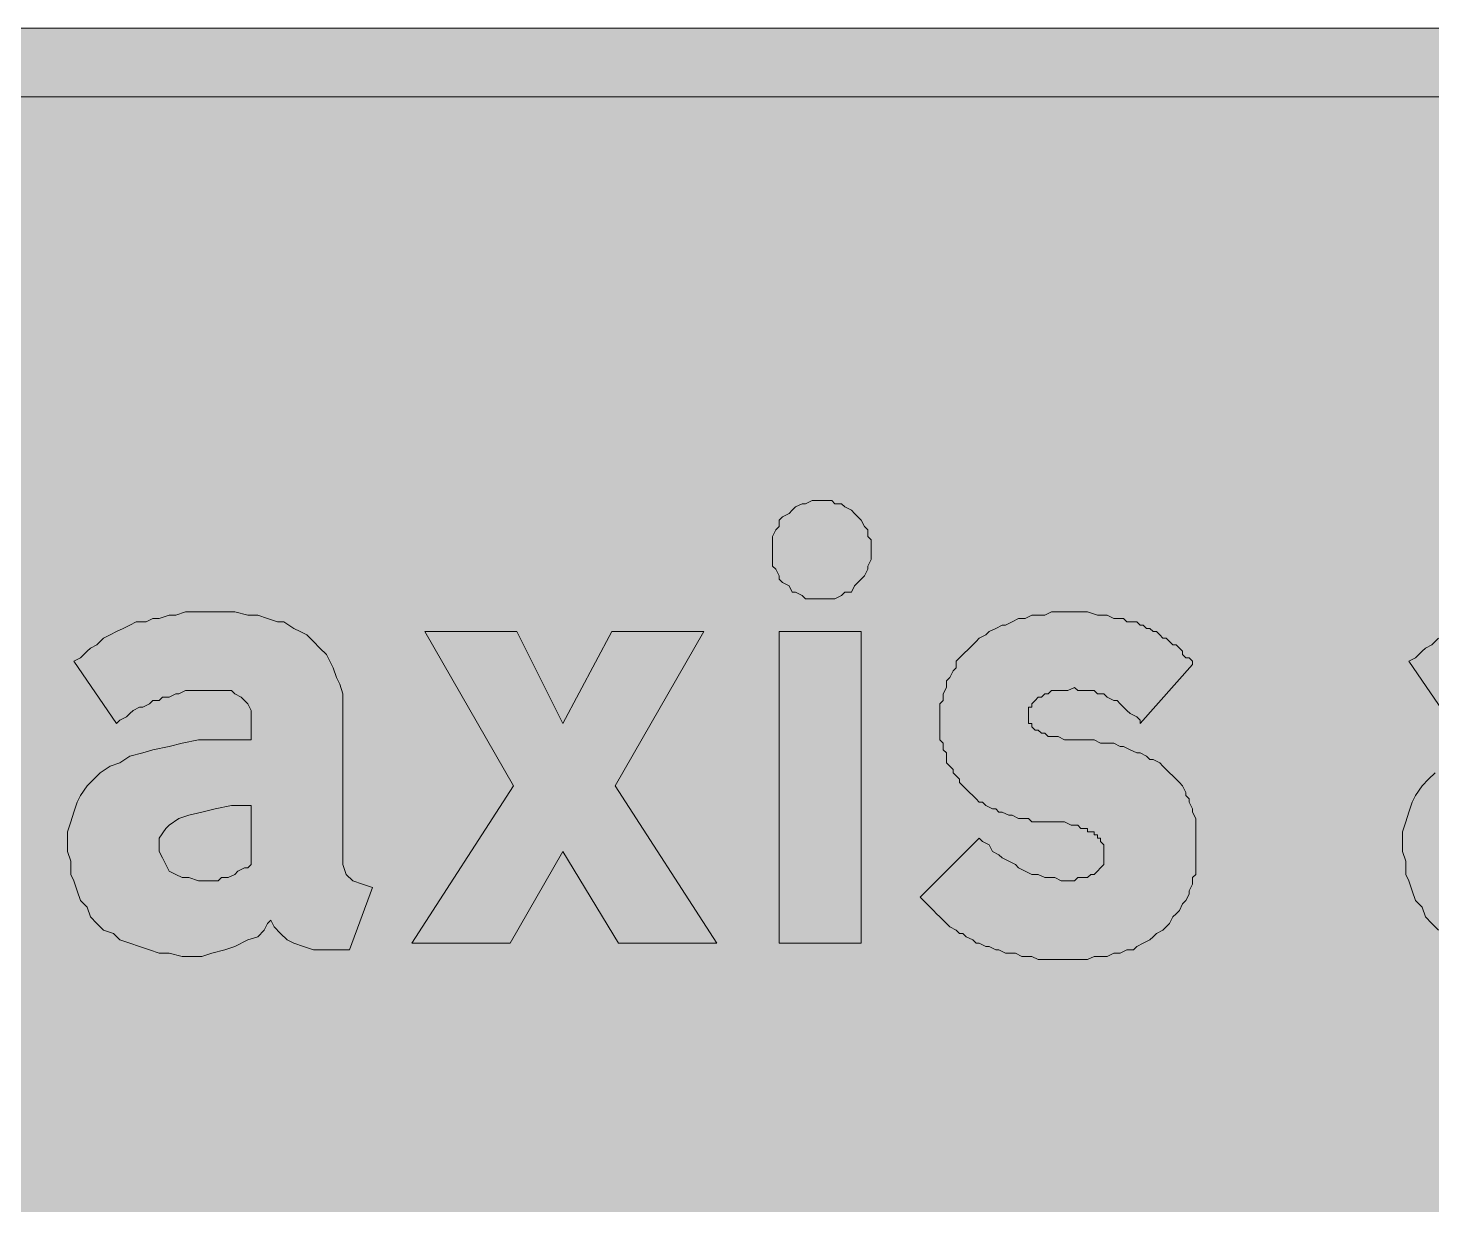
# Model space of a CAD drawing. Header units: metres. Extents: x 9 to 560, y 13 to 260.
# Drawn here: x 286 to 414.4, y 152.3 to 260 of the extents above; entities that cross this region are included whole.
import ezdxf

# ---------------------------------------------------------------- set-up
doc = ezdxf.new("R2010")
doc.units = ezdxf.units.M
doc.layers.add('FILL_BLACK_000000', color=7, linetype='Continuous', true_color=0x000000)
doc.layers.add('FILL_WHITE_FFFFFF', color=7, linetype='Continuous', true_color=0xffffff)

msp = doc.modelspace()

# ---------------------------------------------------------------- hatches: boundary and pattern name
at = {"layer": 'FILL_BLACK_000000', "true_color": 0x000000}
h = msp.add_hatch(color=7, dxfattribs=at)
h.dxf.hatch_style = 1
h.paths.add_polyline_path([(548.19, 259.98), (549.14, 259.92), (550.18, 259.75), (552.39, 259.08), (553.46, 258.58), (554.45, 257.99), (556.29, 256.68), (557.12, 255.75), (557.82, 254.78), (558.39, 253.77), (558.84, 252.74), (559.18, 251.7), (559.41, 250.65), (559.59, 248.58), (559.59, 24.78), (559.41, 22.59), (559.18, 21.53), (558.84, 20.5), (558.39, 19.51), (557.82, 18.54), (557.12, 17.59), (556.29, 16.68), (555.36, 15.85), (554.39, 15.15), (553.38, 14.58), (552.35, 14.13), (551.31, 13.79), (550.26, 13.56), (548.19, 13.38), (20.79, 13.38), (18.72, 13.56), (17.67, 13.79), (16.63, 14.13), (15.6, 14.58), (14.59, 15.15), (13.62, 15.85), (12.69, 16.68), (11.29, 18.54), (10.25, 20.5), (9.88, 21.53), (9.61, 22.59), (9.45, 23.67), (9.39, 24.78), (9.39, 248.58), (9.45, 249.6), (9.61, 250.65), (10.25, 252.74), (11.29, 254.78), (12.69, 256.68), (14.59, 258.08), (16.63, 259.12), (18.72, 259.76), (19.77, 259.92), (20.79, 259.98), (548.19, 259.98)])
h = msp.add_hatch(color=7, dxfattribs=at)
h.dxf.hatch_style = 1
h.paths.add_polyline_path([(357.99, 207.78), (357.69, 207.78), (357.09, 207.78), (356.79, 208.08), (356.19, 208.38), (355.89, 208.38), (355.59, 208.98), (354.99, 209.28), (354.69, 209.58), (354.69, 209.88), (354.39, 210.48), (354.09, 210.78), (354.09, 211.38), (354.09, 211.68), (354.09, 212.28), (354.09, 212.58), (354.09, 213.18), (354.09, 213.48), (354.39, 214.08), (354.69, 214.38), (354.69, 214.98), (354.99, 215.28), (355.59, 215.58), (355.89, 215.88), (356.19, 216.18), (356.79, 216.48), (357.09, 216.48), (357.69, 216.78), (357.99, 216.78), (358.59, 216.78), (358.89, 216.78), (359.49, 216.78), (359.79, 216.48), (360.39, 216.48), (360.69, 216.18), (361.29, 215.88), (361.59, 215.58), (361.89, 215.28), (362.19, 214.98), (362.49, 214.38), (362.79, 214.08), (362.79, 213.48), (363.09, 213.18), (363.09, 212.58), (363.09, 212.28), (363.09, 211.68), (363.09, 211.38), (362.79, 210.78), (362.79, 210.48), (362.49, 209.88), (362.19, 209.58), (361.89, 209.28), (361.59, 208.98), (361.29, 208.38), (360.69, 208.38), (360.39, 208.08), (359.79, 207.78), (359.49, 207.78), (358.89, 207.78), (358.59, 207.78), (357.99, 207.78)])
h = msp.add_hatch(color=7, dxfattribs=at)
h.dxf.hatch_style = 1
h.paths.add_polyline_path([(290.79, 202.38), (291.39, 202.98), (291.69, 203.28), (292.29, 203.58), (292.89, 204.18), (293.49, 204.48), (294.09, 204.78), (294.69, 205.08), (295.29, 205.38), (295.89, 205.68), (296.79, 205.68), (297.39, 205.98), (297.99, 205.98), (298.89, 206.28), (299.49, 206.28), (300.39, 206.58), (300.99, 206.58), (301.89, 206.58), (302.79, 206.58), (303.99, 206.58), (304.89, 206.58), (306.09, 206.28), (306.99, 206.28), (307.89, 205.98), (308.79, 205.68), (309.39, 205.68), (310.29, 205.08), (310.89, 204.78), (311.49, 204.48), (312.09, 203.88), (312.69, 203.28), (313.29, 202.68), (313.59, 202.08), (313.89, 201.48), (314.19, 200.58), (314.49, 199.98), (314.79, 199.08), (314.79, 198.18), (314.79, 183.48), (315.09, 182.58), (315.69, 181.98), (316.59, 181.68), (317.49, 181.38), (315.39, 175.68), (314.49, 175.68), (313.29, 175.68), (312.09, 175.68), (311.19, 175.98), (310.29, 176.28), (309.69, 176.58), (309.09, 177.18), (308.49, 177.78), (308.19, 178.38), (307.89, 178.08), (307.59, 177.48), (306.99, 176.88), (306.09, 176.58), (304.89, 175.98), (303.99, 175.68), (302.79, 175.38), (301.89, 175.08), (301.29, 175.08), (300.09, 175.08), (298.89, 175.38), (297.99, 175.38), (297.09, 175.68), (296.19, 175.98), (295.29, 176.28), (294.39, 176.58), (293.79, 177.18), (292.89, 177.48), (292.29, 178.08), (291.69, 178.68), (291.39, 179.58), (290.79, 180.18), (290.49, 181.08), (290.19, 181.98), (289.89, 182.58), (289.89, 183.78), (289.59, 184.68), (289.59, 185.58), (289.59, 186.48), (289.89, 187.38), (290.19, 188.28), (290.49, 189.18), (290.79, 189.78), (291.39, 190.68), (291.99, 191.28), (292.59, 191.88), (293.49, 192.48), (294.39, 192.78), (295.29, 193.38), (296.49, 193.68), (297.39, 193.98), (298.89, 194.28), (300.09, 194.58), (301.59, 194.88), (303.09, 194.88), (304.59, 194.88), (306.39, 194.88), (306.39, 196.38), (306.39, 196.98), (306.39, 197.58), (306.09, 198.18), (305.79, 198.48), (305.49, 198.78), (304.89, 199.08), (304.59, 199.38), (303.69, 199.38), (303.09, 199.38), (302.49, 199.38), (301.89, 199.38), (301.29, 199.38), (300.99, 199.38), (300.39, 199.38), (299.79, 199.08), (299.49, 199.08), (298.89, 198.78), (298.29, 198.78), (297.99, 198.48), (297.39, 198.48), (297.09, 198.18), (296.49, 197.88), (296.19, 197.88), (295.59, 197.58), (295.29, 197.28), (294.99, 196.98), (294.39, 196.68), (294.09, 196.38), (290.19, 202.08), (290.79, 202.38)])
h.paths.add_polyline_path([(298.29, 184.08), (298.59, 183.48), (298.89, 182.88), (299.49, 182.58), (300.09, 182.28), (300.69, 182.28), (301.59, 181.98), (302.49, 181.98), (303.39, 181.98), (303.69, 182.28), (304.29, 182.28), (304.89, 182.58), (305.19, 182.88), (305.79, 183.18), (306.09, 183.18), (306.39, 183.48), (306.39, 184.08), (306.39, 188.88), (304.59, 188.88), (303.09, 188.58), (301.89, 188.28), (300.69, 187.98), (299.79, 187.68), (298.89, 187.08), (298.59, 186.78), (297.99, 185.88), (297.99, 185.28), (297.99, 184.68), (298.29, 184.08)], flags=16)
h = msp.add_hatch(color=7, dxfattribs=at)
h.dxf.hatch_style = 1
h.paths.add_polyline_path([(392.79, 184.38), (392.79, 183.78), (392.79, 183.18), (392.79, 182.58), (392.49, 182.28), (392.49, 181.68), (392.19, 181.08), (392.19, 180.78), (391.89, 180.18), (391.59, 179.88), (391.29, 179.28), (390.99, 178.98), (390.69, 178.68), (390.39, 178.08), (390.09, 177.78), (389.79, 177.48), (389.19, 177.18), (388.89, 176.88), (388.59, 176.58), (387.99, 176.28), (387.39, 175.98), (387.09, 175.68), (386.49, 175.68), (385.89, 175.38), (385.29, 175.38), (384.69, 175.08), (384.09, 175.08), (383.49, 175.08), (382.89, 174.78), (382.29, 174.78), (381.69, 174.78), (380.79, 174.78), (380.49, 174.78), (379.89, 174.78), (379.29, 174.78), (378.69, 174.78), (378.39, 174.78), (377.79, 175.08), (377.19, 175.08), (376.89, 175.08), (376.29, 175.38), (375.69, 175.38), (375.39, 175.38), (374.79, 175.68), (374.49, 175.68), (373.89, 175.98), (373.59, 175.98), (372.99, 176.28), (372.69, 176.28), (372.39, 176.58), (371.79, 176.88), (371.49, 177.18), (371.19, 177.18), (370.89, 177.48), (370.29, 177.78), (369.99, 178.08), (369.69, 178.38), (369.39, 178.68), (369.09, 178.98), (368.79, 179.28), (368.49, 179.58), (368.19, 179.88), (367.89, 180.18), (367.59, 180.48), (372.99, 185.88), (373.29, 185.58), (373.89, 185.28), (374.19, 184.68), (374.79, 184.38), (375.09, 184.08), (375.69, 183.78), (376.29, 183.48), (376.59, 183.18), (377.19, 182.88), (377.79, 182.58), (378.39, 182.58), (378.99, 182.28), (379.29, 182.28), (379.89, 182.28), (380.49, 181.98), (381.09, 181.98), (381.69, 181.98), (381.99, 182.28), (382.29, 182.28), (382.59, 182.28), (382.89, 182.28), (383.19, 182.58), (383.49, 182.58), (383.79, 182.88), (384.09, 183.18), (384.39, 183.48), (384.39, 183.78), (384.39, 184.08), (384.39, 184.38), (384.39, 184.68), (384.39, 184.98), (384.39, 185.28), (384.09, 185.58), (384.09, 185.88), (383.79, 185.88), (383.79, 186.18), (383.49, 186.18), (383.49, 186.48), (383.19, 186.48), (382.89, 186.48), (382.89, 186.78), (382.59, 186.78), (382.29, 186.78), (381.99, 187.08), (381.39, 187.08), (380.79, 187.38), (380.19, 187.38), (379.29, 187.38), (378.69, 187.38), (377.79, 187.38), (377.49, 187.68), (376.89, 187.68), (376.59, 187.68), (375.99, 187.98), (375.69, 187.98), (375.09, 188.28), (374.79, 188.28), (374.49, 188.58), (374.19, 188.58), (373.59, 188.88), (373.29, 189.18), (372.99, 189.18), (372.69, 189.48), (372.39, 189.78), (372.09, 190.08), (371.79, 190.38), (371.49, 190.68), (371.19, 190.98), (371.19, 191.28), (370.89, 191.58), (370.59, 191.88), (370.59, 192.18), (370.29, 192.48), (369.99, 192.78), (369.99, 193.38), (369.99, 193.68), (369.69, 193.98), (369.69, 194.58), (369.39, 194.88), (369.39, 195.48), (369.39, 195.78), (369.39, 196.38), (369.39, 196.98), (369.39, 197.58), (369.39, 198.18), (369.69, 198.48), (369.69, 199.08), (369.99, 199.68), (369.99, 200.28), (370.29, 200.58), (370.59, 201.18), (370.89, 201.48), (370.89, 202.08), (371.19, 202.38), (371.49, 202.68), (372.09, 203.28), (372.39, 203.58), (372.69, 203.88), (372.99, 204.18), (373.59, 204.48), (373.89, 204.78), (374.49, 205.08), (375.09, 205.38), (375.39, 205.38), (375.99, 205.68), (376.59, 205.98), (377.19, 205.98), (377.79, 206.28), (378.39, 206.28), (378.99, 206.28), (379.59, 206.58), (380.49, 206.58), (381.09, 206.58), (381.99, 206.58), (382.89, 206.58), (383.79, 206.28), (384.69, 206.28), (385.29, 205.98), (386.19, 205.98), (386.49, 205.68), (386.79, 205.68), (387.39, 205.68), (387.69, 205.38), (387.99, 205.38), (388.29, 205.08), (388.59, 205.08), (388.89, 204.78), (389.19, 204.78), (389.49, 204.48), (389.79, 204.18), (390.09, 204.18), (390.39, 203.88), (390.69, 203.58), (390.99, 203.58), (391.29, 203.28), (391.59, 202.98), (391.59, 202.68), (391.89, 202.38), (392.19, 202.38), (392.49, 202.08), (392.49, 201.78), (387.69, 196.38), (387.69, 196.68), (387.39, 196.98), (386.79, 197.28), (386.49, 197.58), (386.19, 197.88), (385.89, 198.18), (385.59, 198.48), (385.29, 198.48), (384.69, 198.78), (384.39, 199.08), (383.79, 199.08), (383.49, 199.38), (382.89, 199.38), (382.59, 199.38), (381.99, 199.38), (381.69, 199.68), (381.09, 199.38), (380.49, 199.38), (380.19, 199.38), (379.59, 199.38), (379.29, 199.08), (378.99, 199.08), (378.69, 198.78), (378.39, 198.78), (378.09, 198.48), (377.79, 198.18), (377.79, 197.88), (377.49, 197.88), (377.49, 197.58), (377.49, 197.28), (377.49, 196.98), (377.49, 196.68), (377.49, 196.38), (377.79, 196.38), (377.79, 196.08), (378.09, 195.78), (378.39, 195.78), (378.69, 195.48), (378.99, 195.48), (379.29, 195.18), (379.89, 195.18), (380.19, 195.18), (380.79, 194.88), (381.39, 194.88), (381.99, 194.88), (382.59, 194.88), (383.49, 194.88), (384.09, 194.58), (384.69, 194.58), (385.29, 194.58), (385.89, 194.28), (386.19, 194.28), (386.79, 193.98), (387.39, 193.68), (387.69, 193.68), (388.29, 193.38), (388.59, 193.08), (388.89, 193.08), (389.49, 192.78), (389.79, 192.48), (390.09, 192.18), (390.39, 191.88), (390.69, 191.58), (390.99, 191.28), (391.29, 190.98), (391.59, 190.68), (391.89, 190.08), (391.89, 189.78), (392.19, 189.48), (392.19, 189.18), (392.49, 188.58), (392.49, 188.28), (392.79, 187.68), (392.79, 187.38), (392.79, 186.78), (392.79, 186.48), (392.79, 185.88), (392.79, 185.28), (392.79, 184.98), (392.79, 184.38)])
h = msp.add_hatch(color=7, dxfattribs=at)
h.dxf.hatch_style = 1
h.paths.add_polyline_path([(412.89, 202.38), (413.49, 202.98), (413.79, 203.28), (414.39, 203.58), (414.99, 204.18), (415.59, 204.48), (416.19, 204.78), (416.79, 205.08), (417.39, 205.38), (417.99, 205.68), (418.89, 205.68), (419.49, 205.98), (420.09, 205.98), (420.99, 206.28), (421.59, 206.28), (422.49, 206.58), (423.39, 206.58), (423.99, 206.58), (424.89, 206.58), (426.09, 206.58), (426.99, 206.58), (428.19, 206.28), (429.09, 206.28), (429.99, 205.98), (430.89, 205.68), (431.79, 205.68), (432.39, 205.08), (433.29, 204.78), (433.89, 204.48), (434.49, 203.88), (434.79, 203.28), (435.39, 202.68), (435.69, 202.08), (436.29, 201.48), (436.59, 200.58), (436.59, 199.98), (436.89, 199.08), (437.19, 198.18), (437.19, 183.48), (437.19, 182.58), (437.79, 181.98), (438.69, 181.68), (439.59, 181.38), (437.49, 175.68), (436.59, 175.68), (435.39, 175.68), (434.19, 175.68), (433.29, 175.98), (432.39, 176.28), (431.79, 176.58), (431.19, 177.18), (430.89, 177.78), (430.59, 178.38), (430.29, 178.08), (429.69, 177.48), (429.09, 176.88), (428.19, 176.58), (427.29, 175.98), (426.09, 175.68), (425.19, 175.38), (424.29, 175.08), (423.39, 175.08), (422.19, 175.08), (421.29, 175.38), (420.09, 175.38), (419.19, 175.68), (418.29, 175.98), (417.39, 176.28), (416.49, 176.58), (415.89, 177.18), (414.99, 177.48), (414.39, 178.08), (413.79, 178.68), (413.49, 179.58), (412.89, 180.18), (412.59, 181.08), (412.29, 181.98), (411.99, 182.58), (411.99, 183.78), (411.69, 184.68), (411.69, 185.58), (411.69, 186.48), (411.99, 187.38), (412.29, 188.28), (412.59, 189.18), (412.89, 189.78), (413.49, 190.68), (414.09, 191.28), (414.69, 191.88), (415.59, 192.48), (416.49, 192.78), (417.39, 193.38), (418.59, 193.68), (419.79, 193.98), (420.99, 194.28), (422.19, 194.58), (423.69, 194.88), (425.19, 194.88), (426.99, 194.88), (428.49, 194.88), (428.49, 196.38), (428.49, 196.98), (428.49, 197.58), (428.19, 198.18), (427.89, 198.48), (427.59, 198.78), (427.29, 199.08), (426.69, 199.38), (425.79, 199.38), (425.19, 199.38), (424.59, 199.38), (423.99, 199.38), (423.69, 199.38), (423.09, 199.38), (422.49, 199.38), (421.89, 199.08), (421.59, 199.08), (420.99, 198.78), (420.69, 198.78), (420.09, 198.48), (419.49, 198.48), (419.19, 198.18), (418.59, 197.88), (418.29, 197.88), (417.99, 197.58), (417.39, 197.28), (417.09, 196.98), (416.79, 196.68), (416.19, 196.38), (412.29, 202.08), (412.89, 202.38)])
h.paths.add_polyline_path([(420.39, 184.08), (420.69, 183.48), (420.99, 182.88), (421.59, 182.58), (422.19, 182.28), (422.79, 182.28), (423.69, 181.98), (424.89, 181.98), (425.49, 181.98), (426.09, 182.28), (426.39, 182.28), (426.99, 182.58), (427.59, 182.88), (427.89, 183.18), (428.19, 183.18), (428.49, 183.48), (428.49, 184.08), (428.49, 188.88), (426.99, 188.88), (425.19, 188.58), (423.99, 188.28), (422.79, 187.98), (421.89, 187.68), (420.99, 187.08), (420.69, 186.78), (420.39, 185.88), (420.09, 185.28), (420.09, 184.68), (420.39, 184.08)], flags=16)
h = msp.add_hatch(color=7, dxfattribs=at)
h.dxf.hatch_style = 1
h.paths.add_polyline_path([(347.79, 204.78), (339.69, 190.68), (348.99, 176.28), (339.99, 176.28), (334.89, 184.68), (330.09, 176.28), (321.09, 176.28), (330.39, 190.68), (322.29, 204.78), (330.69, 204.78), (334.89, 196.38), (339.39, 204.78), (347.79, 204.78)])
h = msp.add_hatch(color=7, dxfattribs=at)
h.dxf.hatch_style = 1
h.paths.add_polyline_path([(354.69, 176.28), (354.69, 204.78), (362.19, 204.78), (362.19, 176.28), (354.69, 176.28)])
at = {"layer": 'FILL_WHITE_FFFFFF', "true_color": 0xffffff}
h = msp.add_hatch(color=7, dxfattribs=at)
h.dxf.hatch_style = 1
h.paths.add_polyline_path([(547.29, 253.68), (548.49, 253.64), (549.69, 253.38), (550.74, 252.74), (551.79, 251.88), (552.58, 250.93), (553.14, 249.89), (553.48, 248.8), (553.59, 247.68), (553.59, 25.38), (553.4, 24.33), (552.99, 23.28), (552.5, 22.12), (551.79, 21.18), (550.79, 20.39), (549.65, 19.83), (548.46, 19.49), (547.29, 19.38), (21.69, 19.38), (20.57, 19.49), (19.48, 19.83), (18.44, 20.39), (17.49, 21.18), (16.58, 22.13), (16.03, 23.17), (15.76, 24.26), (15.69, 25.38), (15.69, 247.68), (15.73, 248.88), (15.99, 250.08), (16.63, 250.98), (17.49, 251.88), (18.44, 252.79), (19.48, 253.34), (20.57, 253.61), (21.69, 253.68), (547.29, 253.68)])

# ---------------------------------------------------------------- linework, layer by layer
at = {"layer": 'FILL_BLACK_000000', "lineweight": 0, "true_color": 0x000000}
for points in [[(20.79, 259.98), (548.19, 259.98)], [(416.19, 196.38), (412.29, 202.08), (412.89, 202.38), (413.49, 202.98), (413.79, 203.28), (414.39, 203.58), (414.99, 204.18)], [(414.99, 177.48), (414.39, 178.08), (413.79, 178.68), (413.49, 179.58), (412.89, 180.18), (412.59, 181.08), (412.29, 181.98), (411.99, 182.58), (411.99, 183.78), (411.69, 184.68), (411.69, 185.58), (411.69, 186.48), (411.99, 187.38), (412.29, 188.28), (412.59, 189.18), (412.89, 189.78), (413.49, 190.68), (414.09, 191.28), (414.69, 191.88)]]:
    msp.add_lwpolyline(points, dxfattribs=at)
for points in [[(357.99, 207.78), (357.69, 207.78), (357.09, 207.78), (356.79, 208.08), (356.19, 208.38), (355.89, 208.38), (355.59, 208.98), (354.99, 209.28), (354.69, 209.58), (354.69, 209.88), (354.39, 210.48), (354.09, 210.78), (354.09, 211.38), (354.09, 211.68), (354.09, 212.28), (354.09, 212.58), (354.09, 213.18), (354.09, 213.48), (354.39, 214.08), (354.69, 214.38), (354.69, 214.98), (354.99, 215.28), (355.59, 215.58), (355.89, 215.88), (356.19, 216.18), (356.79, 216.48), (357.09, 216.48), (357.69, 216.78), (357.99, 216.78), (358.59, 216.78), (358.89, 216.78), (359.49, 216.78), (359.79, 216.48), (360.39, 216.48), (360.69, 216.18), (361.29, 215.88), (361.59, 215.58), (361.89, 215.28), (362.19, 214.98), (362.49, 214.38), (362.79, 214.08), (362.79, 213.48), (363.09, 213.18), (363.09, 212.58), (363.09, 212.28), (363.09, 211.68), (363.09, 211.38), (362.79, 210.78), (362.79, 210.48), (362.49, 209.88), (362.19, 209.58), (361.89, 209.28), (361.59, 208.98), (361.29, 208.38), (360.69, 208.38), (360.39, 208.08), (359.79, 207.78), (359.49, 207.78), (358.89, 207.78), (358.59, 207.78)], [(290.79, 202.38), (291.39, 202.98), (291.69, 203.28), (292.29, 203.58), (292.89, 204.18), (293.49, 204.48), (294.09, 204.78), (294.69, 205.08), (295.29, 205.38), (295.89, 205.68), (296.79, 205.68), (297.39, 205.98), (297.99, 205.98), (298.89, 206.28), (299.49, 206.28), (300.39, 206.58), (300.99, 206.58), (301.89, 206.58), (302.79, 206.58), (303.99, 206.58), (304.89, 206.58), (306.09, 206.28), (306.99, 206.28), (307.89, 205.98), (308.79, 205.68), (309.39, 205.68), (310.29, 205.08), (310.89, 204.78), (311.49, 204.48), (312.09, 203.88), (312.69, 203.28), (313.29, 202.68), (313.59, 202.08), (313.89, 201.48), (314.19, 200.58), (314.49, 199.98), (314.79, 199.08), (314.79, 198.18), (314.79, 183.48), (315.09, 182.58), (315.69, 181.98), (316.59, 181.68), (317.49, 181.38), (315.39, 175.68), (314.49, 175.68), (313.29, 175.68), (312.09, 175.68), (311.19, 175.98), (310.29, 176.28), (309.69, 176.58), (309.09, 177.18), (308.49, 177.78), (308.19, 178.38), (307.89, 178.08), (307.59, 177.48), (306.99, 176.88), (306.09, 176.58), (304.89, 175.98), (303.99, 175.68), (302.79, 175.38), (301.89, 175.08), (301.29, 175.08), (300.09, 175.08), (298.89, 175.38), (297.99, 175.38), (297.09, 175.68), (296.19, 175.98), (295.29, 176.28), (294.39, 176.58), (293.79, 177.18), (292.89, 177.48), (292.29, 178.08), (291.69, 178.68), (291.39, 179.58), (290.79, 180.18), (290.49, 181.08), (290.19, 181.98), (289.89, 182.58), (289.89, 183.78), (289.59, 184.68), (289.59, 185.58), (289.59, 186.48), (289.89, 187.38), (290.19, 188.28), (290.49, 189.18), (290.79, 189.78), (291.39, 190.68), (291.99, 191.28), (292.59, 191.88), (293.49, 192.48), (294.39, 192.78), (295.29, 193.38), (296.49, 193.68), (297.39, 193.98), (298.89, 194.28), (300.09, 194.58), (301.59, 194.88), (303.09, 194.88), (304.59, 194.88), (306.39, 194.88), (306.39, 196.38), (306.39, 196.98), (306.39, 197.58), (306.09, 198.18), (305.79, 198.48), (305.49, 198.78), (304.89, 199.08), (304.59, 199.38), (303.69, 199.38), (303.09, 199.38), (302.49, 199.38), (301.89, 199.38), (301.29, 199.38), (300.99, 199.38), (300.39, 199.38), (299.79, 199.08), (299.49, 199.08), (298.89, 198.78), (298.29, 198.78), (297.99, 198.48), (297.39, 198.48), (297.09, 198.18), (296.49, 197.88), (296.19, 197.88), (295.59, 197.58), (295.29, 197.28), (294.99, 196.98), (294.39, 196.68), (294.09, 196.38), (290.19, 202.08)], [(392.79, 184.38), (392.79, 183.78), (392.79, 183.18), (392.79, 182.58), (392.49, 182.28), (392.49, 181.68), (392.19, 181.08), (392.19, 180.78), (391.89, 180.18), (391.59, 179.88), (391.29, 179.28), (390.99, 178.98), (390.69, 178.68), (390.39, 178.08), (390.09, 177.78), (389.79, 177.48), (389.19, 177.18), (388.89, 176.88), (388.59, 176.58), (387.99, 176.28), (387.39, 175.98), (387.09, 175.68), (386.49, 175.68), (385.89, 175.38), (385.29, 175.38), (384.69, 175.08), (384.09, 175.08), (383.49, 175.08), (382.89, 174.78), (382.29, 174.78), (381.69, 174.78), (380.79, 174.78), (380.49, 174.78), (379.89, 174.78), (379.29, 174.78), (378.69, 174.78), (378.39, 174.78), (377.79, 175.08), (377.19, 175.08), (376.89, 175.08), (376.29, 175.38), (375.69, 175.38), (375.39, 175.38), (374.79, 175.68), (374.49, 175.68), (373.89, 175.98), (373.59, 175.98), (372.99, 176.28), (372.69, 176.28), (372.39, 176.58), (371.79, 176.88), (371.49, 177.18), (371.19, 177.18), (370.89, 177.48), (370.29, 177.78), (369.99, 178.08), (369.69, 178.38), (369.39, 178.68), (369.09, 178.98), (368.79, 179.28), (368.49, 179.58), (368.19, 179.88), (367.89, 180.18), (367.59, 180.48), (372.99, 185.88), (373.29, 185.58), (373.89, 185.28), (374.19, 184.68), (374.79, 184.38), (375.09, 184.08), (375.69, 183.78), (376.29, 183.48), (376.59, 183.18), (377.19, 182.88), (377.79, 182.58), (378.39, 182.58), (378.99, 182.28), (379.29, 182.28), (379.89, 182.28), (380.49, 181.98), (381.09, 181.98), (381.69, 181.98), (381.99, 182.28), (382.29, 182.28), (382.59, 182.28), (382.89, 182.28), (383.19, 182.58), (383.49, 182.58), (383.79, 182.88), (384.09, 183.18), (384.39, 183.48), (384.39, 183.78), (384.39, 184.08), (384.39, 184.38), (384.39, 184.68), (384.39, 184.98), (384.39, 185.28), (384.09, 185.58), (384.09, 185.88), (383.79, 185.88), (383.79, 186.18), (383.49, 186.18), (383.49, 186.48), (383.19, 186.48), (382.89, 186.48), (382.89, 186.78), (382.59, 186.78), (382.29, 186.78), (381.99, 187.08), (381.39, 187.08), (380.79, 187.38), (380.19, 187.38), (379.29, 187.38), (378.69, 187.38), (377.79, 187.38), (377.49, 187.68), (376.89, 187.68), (376.59, 187.68), (375.99, 187.98), (375.69, 187.98), (375.09, 188.28), (374.79, 188.28), (374.49, 188.58), (374.19, 188.58), (373.59, 188.88), (373.29, 189.18), (372.99, 189.18), (372.69, 189.48), (372.39, 189.78), (372.09, 190.08), (371.79, 190.38), (371.49, 190.68), (371.19, 190.98), (371.19, 191.28), (370.89, 191.58), (370.59, 191.88), (370.59, 192.18), (370.29, 192.48), (369.99, 192.78), (369.99, 193.38), (369.99, 193.68), (369.69, 193.98), (369.69, 194.58), (369.39, 194.88), (369.39, 195.48), (369.39, 195.78), (369.39, 196.38), (369.39, 196.98), (369.39, 197.58), (369.39, 198.18), (369.69, 198.48), (369.69, 199.08), (369.99, 199.68), (369.99, 200.28), (370.29, 200.58), (370.59, 201.18), (370.89, 201.48), (370.89, 202.08), (371.19, 202.38), (371.49, 202.68), (372.09, 203.28), (372.39, 203.58), (372.69, 203.88), (372.99, 204.18), (373.59, 204.48), (373.89, 204.78), (374.49, 205.08), (375.09, 205.38), (375.39, 205.38), (375.99, 205.68), (376.59, 205.98), (377.19, 205.98), (377.79, 206.28), (378.39, 206.28), (378.99, 206.28), (379.59, 206.58), (380.49, 206.58), (381.09, 206.58), (381.99, 206.58), (382.89, 206.58), (383.79, 206.28), (384.69, 206.28), (385.29, 205.98), (386.19, 205.98), (386.49, 205.68), (386.79, 205.68), (387.39, 205.68), (387.69, 205.38), (387.99, 205.38), (388.29, 205.08), (388.59, 205.08), (388.89, 204.78), (389.19, 204.78), (389.49, 204.48), (389.79, 204.18), (390.09, 204.18), (390.39, 203.88), (390.69, 203.58), (390.99, 203.58), (391.29, 203.28), (391.59, 202.98), (391.59, 202.68), (391.89, 202.38), (392.19, 202.38), (392.49, 202.08), (392.49, 201.78), (387.69, 196.38), (387.69, 196.68), (387.39, 196.98), (386.79, 197.28), (386.49, 197.58), (386.19, 197.88), (385.89, 198.18), (385.59, 198.48), (385.29, 198.48), (384.69, 198.78), (384.39, 199.08), (383.79, 199.08), (383.49, 199.38), (382.89, 199.38), (382.59, 199.38), (381.99, 199.38), (381.69, 199.68), (381.09, 199.38), (380.49, 199.38), (380.19, 199.38), (379.59, 199.38), (379.29, 199.08), (378.99, 199.08), (378.69, 198.78), (378.39, 198.78), (378.09, 198.48), (377.79, 198.18), (377.79, 197.88), (377.49, 197.88), (377.49, 197.58), (377.49, 197.28), (377.49, 196.98), (377.49, 196.68), (377.49, 196.38), (377.79, 196.38), (377.79, 196.08), (378.09, 195.78), (378.39, 195.78), (378.69, 195.48), (378.99, 195.48), (379.29, 195.18), (379.89, 195.18), (380.19, 195.18), (380.79, 194.88), (381.39, 194.88), (381.99, 194.88), (382.59, 194.88), (383.49, 194.88), (384.09, 194.58), (384.69, 194.58), (385.29, 194.58), (385.89, 194.28), (386.19, 194.28), (386.79, 193.98), (387.39, 193.68), (387.69, 193.68), (388.29, 193.38), (388.59, 193.08), (388.89, 193.08), (389.49, 192.78), (389.79, 192.48), (390.09, 192.18), (390.39, 191.88), (390.69, 191.58), (390.99, 191.28), (391.29, 190.98), (391.59, 190.68), (391.89, 190.08), (391.89, 189.78), (392.19, 189.48), (392.19, 189.18), (392.49, 188.58), (392.49, 188.28), (392.79, 187.68), (392.79, 187.38), (392.79, 186.78), (392.79, 186.48), (392.79, 185.88), (392.79, 185.28), (392.79, 184.98)], [(347.79, 204.78), (339.69, 190.68), (348.99, 176.28), (339.99, 176.28), (334.89, 184.68), (330.09, 176.28), (321.09, 176.28), (330.39, 190.68), (322.29, 204.78), (330.69, 204.78), (334.89, 196.38), (339.39, 204.78)], [(354.69, 176.28), (354.69, 204.78), (362.19, 204.78), (362.19, 176.28)], [(298.29, 184.08), (298.59, 183.48), (298.89, 182.88), (299.49, 182.58), (300.09, 182.28), (300.69, 182.28), (301.59, 181.98), (302.49, 181.98), (303.39, 181.98), (303.69, 182.28), (304.29, 182.28), (304.89, 182.58), (305.19, 182.88), (305.79, 183.18), (306.09, 183.18), (306.39, 183.48), (306.39, 184.08), (306.39, 188.88), (304.59, 188.88), (303.09, 188.58), (301.89, 188.28), (300.69, 187.98), (299.79, 187.68), (298.89, 187.08), (298.59, 186.78), (297.99, 185.88), (297.99, 185.28), (297.99, 184.68)]]:
    msp.add_lwpolyline(points, close=True, dxfattribs=at)
at = {"layer": 'FILL_WHITE_FFFFFF', "lineweight": 0, "true_color": 0x000000}
msp.add_lwpolyline([(21.69, 253.68), (547.29, 253.68), (548.49, 253.64), (549.69, 253.38), (550.74, 252.74), (551.79, 251.88), (552.58, 250.93), (553.14, 249.89), (553.48, 248.8), (553.59, 247.68), (553.59, 25.38), (553.4, 24.33), (552.99, 23.28), (552.5, 22.12), (551.79, 21.18), (550.79, 20.39), (549.65, 19.83), (548.46, 19.49), (547.29, 19.38), (21.69, 19.38)], dxfattribs=at)

doc.saveas('drawing.dxf')
